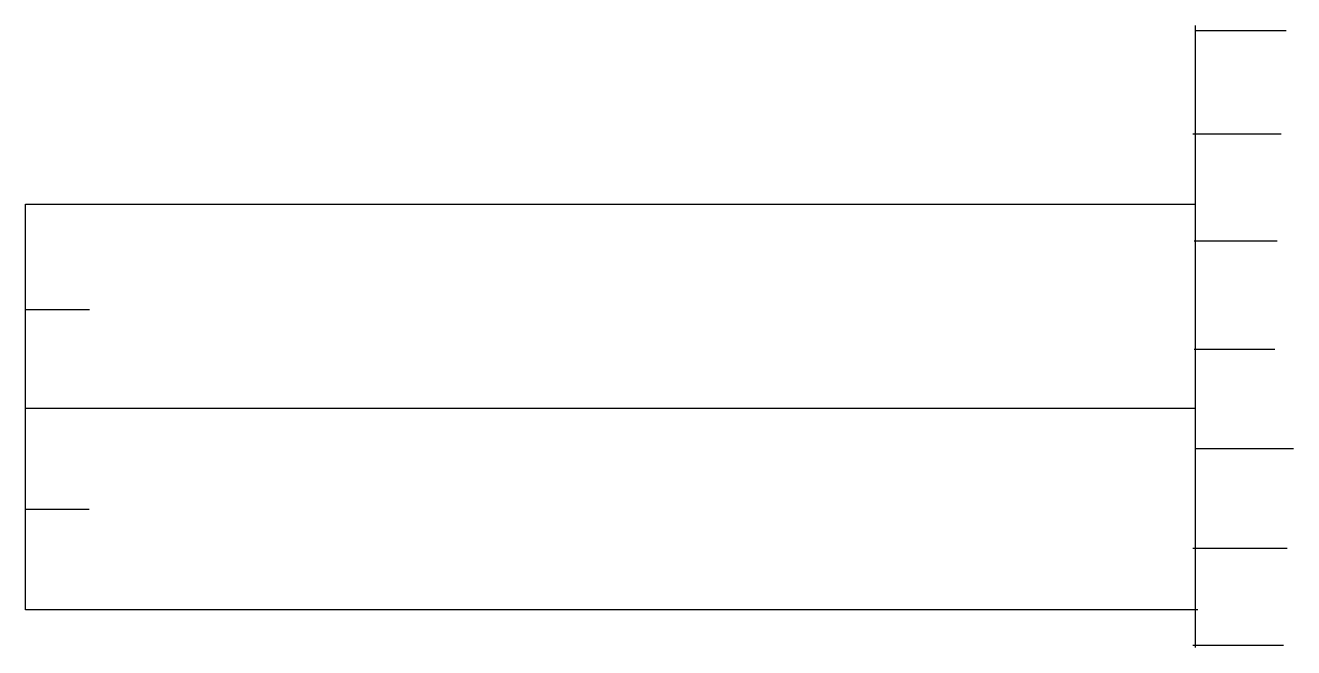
# Model space of a CAD drawing. Extents: x 16 to 117, y 138 to 188.
import ezdxf

# ---------------------------------------------------------------- set-up
doc = ezdxf.new("R2010")
doc.units = 0
doc.layers.add('Livello_1', color=7, linetype='CONTINUOUS')

msp = doc.modelspace()

# ---------------------------------------------------------------- linework, layer by layer
at = {"layer": 'Livello_1', "color": 7}
for points in [[(109.05873, 187.677785), (109.05873, 137.885722)], [(109.05873, 187.274611), (116.315871, 187.274611)], [(108.857141, 179.00953), (115.912697, 179.00953)], [(109.260315, 140.90953), (15.522223, 140.90953), (15.522223, 173.365085), (109.05873, 173.365085)], [(108.957937, 170.44207), (115.610315, 170.44207)], [(15.572619, 164.948818), (20.662698, 164.948818)], [(108.957937, 161.773818), (115.40873, 161.773818)], [(15.522223, 157.036515), (109.05873, 157.036515)], [(109.05873, 153.811118), (116.920634, 153.811118)], [(15.522223, 148.973022), (20.612301, 148.973022)], [(108.857141, 145.848418), (116.416667, 145.848418)], [(108.857141, 138.087307), (116.114285, 138.087307)]]:
    msp.add_lwpolyline(points, dxfattribs=at)

doc.saveas('drawing.dxf')
